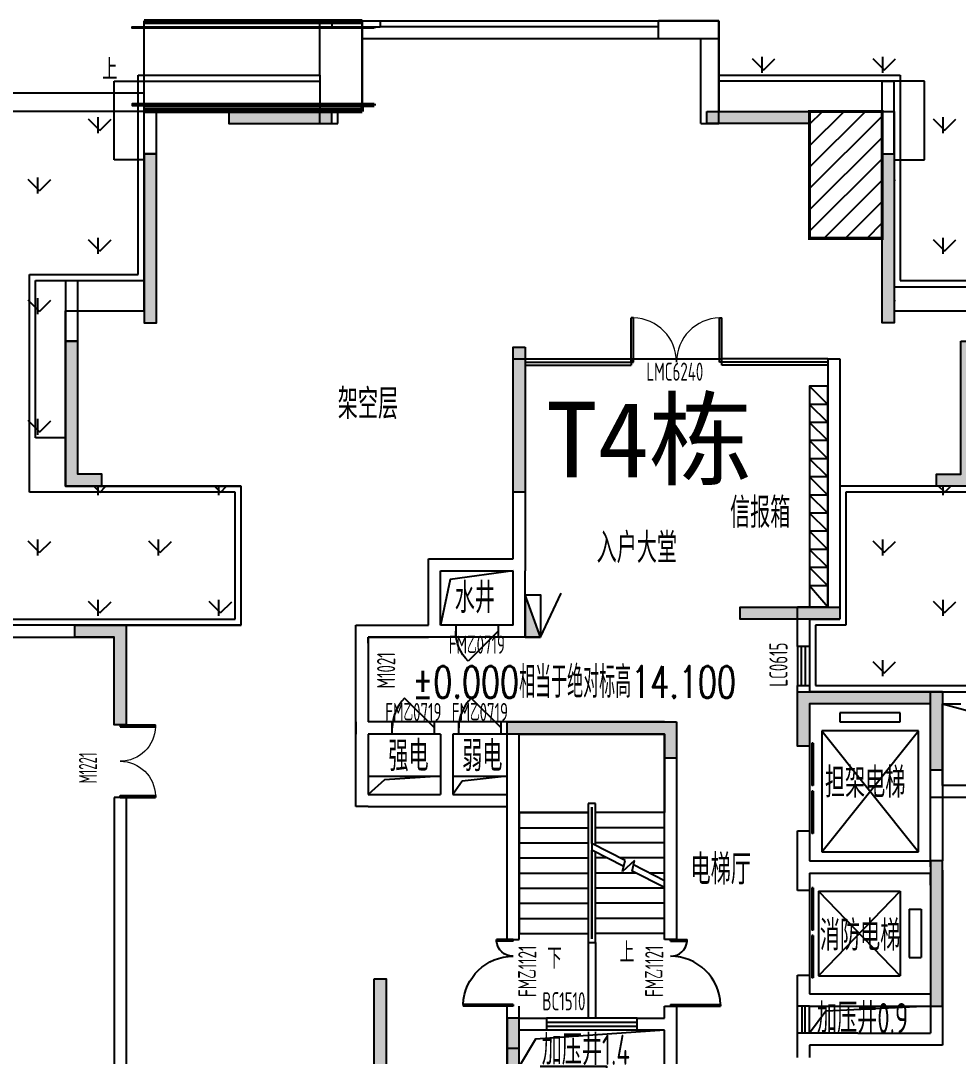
# Model space of a CAD drawing. Header units: millimetres. Extents: x 36720183 to 38160956, y 58934012 to 60388477.
# Drawn here: x 37252410 to 37267912, y 59293687 to 59310818 of the extents above; entities that cross this region are included whole.
import ezdxf

# ---------------------------------------------------------------- set-up
doc = ezdxf.new("R2010")
doc.units = ezdxf.units.MM
doc.header["$LTSCALE"] = 1000
doc.header["$MEASUREMENT"] = 0
doc.linetypes.add('DASH', pattern=[0.35, 0.25, -0.1])
doc.linetypes.add('X-A7-L1-PLAN$0$DOTE', pattern=[2.4200000000000004, 2, -0.2, 0.02, -0.2])
for name, color, linetype in [('2014-01-17陈潇霏修改', 6, 'Continuous'), ('@ 绿化', 8, 'Continuous'), ('@YL', 2, 'Continuous'), ('Axis', 6, 'Continuous'), ('C_Hatch', 41, 'Continuous'), ('C_Wall', 6, 'Continuous'), ('DIM_ELEV', 3, 'Continuous'), ('DIM_SYMB', 3, 'Continuous'), ('EVTR', 2, 'Continuous'), ('PUB_DIM', 3, 'Continuous'), ('PUB_HATCH', 8, 'Continuous'), ('PUB_TEXT', 7, 'Continuous'), ('RMJM - P1 - P - 120-1$0$文字说明', 7, 'Continuous'), ('STAIR', 2, 'Continuous'), ('TEXT', 1, 'Continuous'), ('WALL', 4, 'Continuous'), ('WINDOW', 2, 'Continuous'), ('WINDOW_TEXT', 3, 'Continuous'), ('X-A4-4F-PLAN$0$水X-EQU', 1, 'Continuous'), ('X-A4-4F-PLAN$0$洞', 5, 'Continuous'), ('X-A7-L1-PLAN$0$240_STAIR_R', 1, 'Continuous'), ('X-A7-L1-PLAN$0$DIM_SYMB', 3, 'Continuous'), ('X-A7-L1-PLAN$0$dote', 1, 'X-A7-L1-PLAN$0$DOTE'), ('上空', 8, 'Continuous')]:
    doc.layers.add(name, color=color, linetype=linetype)
doc.layers.add('X-A7-L1-PLAN$0$230_Floors', color=1, linetype='Continuous', lineweight=50)
doc.layers.add('水管井及降板', color=3, linetype='Continuous', plot=False)
doc.styles.add('_TCH_DIM', font='SIMPLEX', dxfattribs={"bigfont": 'GBCBIG'})
doc.styles.add('_TEL_DIM', font='superos.shx', dxfattribs={"width": 0.8, "height": 3.5, "bigfont": 'haiwenzw.shx'})
doc.styles.add('RMJM - P1 - P - 120-1$0$RMJM_TEXT', font='ARIAL.TTF', dxfattribs={"height": 2.5})
doc.styles.get("Standard").update_dxf_attribs({"font": 'gbenor.shx', "bigfont": 'gbcbig.shx'})
pattern_1 = [(90, (0, 0), (-997.7954749999999, 997.7954750000001), [264.58066, -1731.01015]), (45, (0, 0), (-997.7961550815103, 997.7961550815104), [264.58066, -1146.51615]), (135, (0, 0), (-997.7961550815104, -997.7961550815103), [264.58066, -1146.51615])]

# ---------------------------------------------------------------- blocks, each defined once
blk = doc.blocks.new('$DorLib2D$00000225')
at = {"color": 0}
for p, q in [((0.4750000000000032, -0.001447885298549778), (0.4750000000000032, 0.7521225008925327)), ((0.4750000000000032, 0.7521225008925327), (0.5000000000000036, 0.7521225008925363)), ((0.5000000000000036, -0.001447885298549778), (0.5000000000000036, 0.7521225008925363)), ((-0.4999999999999982, -3.552713678800501e-15), (-0.5, 0.252035990386009)), ((-0.4750000000000014, 0.252035990386009), (-0.5, 0.252035990386009)), ((-0.4749999999999996, -3.552713678800501e-15), (-0.4750000000000014, 0.252035990386009)), ((-0.4749999999999996, -3.552713678800501e-15), (-0.4999999999999947, -3.552713678800501e-15)), ((0.4750000000000032, -0.001447885298549778), (0.4999999999999929, -0.001447885298549778))]:
    blk.add_line(p, q, dxfattribs=at)
for centre, radius, start, end in [((0.5046168020419071, -0.001920809357812914), 0.7546247204382253, 92.24926861260724, 179.7237749158362), ((-0.5007908120542499, 0.002572563917482285), 0.2507930763238999, 359.7898704778746, 84.09743784757413)]:
    blk.add_arc(centre, radius, start, end, dxfattribs=at)
blk = doc.blocks.new('$DORLIB2D$00000127')
at = {"color": 0, "linetype": 'Continuous'}
for p, q in [((-0.03333333333284827, 0.79489831543669), (-0.5333333333328483, 0.79489831543669)), ((-0.5333333333328483, 0.79489831543669), (-0.5333333333328483, 0.6904056441872441)), ((-0.03333333333284827, 0.79489831543669), (-0.03333333333284827, 0.6904056441872441)), ((0.03333333333284827, 0.79489831543669), (0.03333333333284827, 0.6904056441872441)), ((0.5333333333328483, 0.79489831543669), (0.03333333333284827, 0.79489831543669)), ((0.5333333333328483, 0.79489831543669), (0.5333333333328483, 0.6904056441872441)), ((-0.03333333333284827, 0.6904056441872441), (-0.5333333333328483, 0.6904056441872441)), ((0.5333333333328483, 0.6904056441872441), (0.03333333333284827, 0.6904056441872441)), ((0.5, 0.4999999999999787), (-0.5, 0.4999999999999787))]:
    blk.add_line(p, q, dxfattribs=at)
blk = doc.blocks.new('$TCHSYS$WIN2D')
for p, q in [((-0.5, 0.5), (0.5, 0.5)), ((0.5, 0.1666666666666666), (-0.5, 0.1666666666666666)), ((0.5, -0.1666666666666667), (-0.5, -0.1666666666666667)), ((-0.4999999999999999, -0.5), (0.5, -0.5))]:
    blk.add_line(p, q)
blk = doc.blocks.new('$DorLib2D$00000114')
at = {"color": 0}
blk.add_line((0.4999999999999964, 3.552713678800501e-15), (-0.2071067811864751, 0.7071067811864857), dxfattribs=at)
blk.add_arc((0.5000000000013856, -1.154631945610163e-12), 1.000000000001696, 135, 180, dxfattribs=at)
blk = doc.blocks.new('X-A4-4F-PLAN$0$A$C331B4B6F')
at = {"layer": 'X-A4-4F-PLAN$0$水X-EQU'}
blk.add_hatch(color=256, dxfattribs=at).paths.add_polyline_path([(-208.3333333283663, -272.191322632134), (258.3333333358169, -438.8591750822961), (-208.3333333283663, -438.8591750822961)])
blk.add_line((-208.3333333283663, -272.1925084143877), (278.6815788820386, -45.37597052007914), dxfattribs=at)
blk.add_lwpolyline([(-208.3333333283663, -272.1925084143877), (-208.3333333283663, -438.8591750822961), (258.3333333358169, -438.8591750822961), (258.3333333358169, -272.1925084143877)], close=True, dxfattribs=at)
at = {"layer": 'X-A4-4F-PLAN$0$洞'}
blk.add_lwpolyline([(-208.3333333283663, -272.191322632134), (258.3333333358169, -438.8591750822961), (-208.3333333283663, -438.8591750822961)], close=True, dxfattribs=at)
blk.add_lwpolyline([(-208.3318923041224, -272.1918372884393), (258.3333333358169, -438.8591750822961)], dxfattribs=at)
blk = doc.blocks.new('$DorLib2D$00000002')
for p, q in [((-0.5, -5.684341886080802e-17), (-0.5000000000000007, 0.4875)), ((-0.4750000000000007, 0.4875), (-0.5000000000000007, 0.4875)), ((-0.475, -2.842170943040401e-17), (-0.4750000000000007, 0.4875)), ((0.475, -2.842170943040401e-17), (0.4750000000000007, 0.4875)), ((0.4750000000000007, 0.4875), (0.5000000000000007, 0.4875)), ((0.5, -5.684341886080802e-17), (0.5000000000000007, 0.4875)), ((-0.5, -5.684341886080802e-17), (-0.475, -2.842170943040401e-17)), ((0.5, -5.684341886080802e-17), (0.475, -2.842170943040401e-17))]:
    blk.add_line(p, q)
at = {"lineweight": 13}
for centre, start, end in [((-0.4875, -4.263256414560601e-17), 0, 88.53071641864632), ((0.4875, -4.263256414560601e-17), 91.4692835813537, 180)]:
    blk.add_arc(centre, 0.4875, start, end, dxfattribs=at)
blk = doc.blocks.new('2014-1-1-G-D2')
at = {"layer": 'C_Hatch'}
h = blk.add_hatch(color=256, dxfattribs=at)
h.paths.add_polyline_path([(3171986.775314488, -850136.5450167041), (3171986.775314488, -849336.5450167041), (3172186.775314488, -849336.5450167041), (3172186.775314488, -850336.5450167041), (3170536.775409855, -850336.5450167041), (3170536.775409855, -850136.5450167041)])
h.paths.add_polyline_path([(3166686.775315139, -842736.5453980354), (3168336.775314766, -842736.5453980354), (3168336.775314766, -842536.5453979976), (3166686.775315139, -842536.5453979976)])
h.paths.add_polyline_path([(3185486.775314115, -851686.5453929105), (3185486.775314115, -851886.5450140969), (3186086.775314115, -851886.5450140969), (3186086.775314115, -850236.5450140969), (3185886.775314115, -850236.5450140969), (3185886.775313929, -851686.5453929105)])
h.paths.add_polyline_path([(3178186.775313556, -835036.5453978933), (3178186.775313556, -837836.5453981739), (3177986.775313556, -837836.5453981739), (3177986.775313556, -835036.5453978933)])
h.paths.add_polyline_path([(3179286.775313556, -838136.545397894), (3179486.727080836, -838136.546825342), (3179486.775313556, -840536.5453981739), (3178886.775313556, -840536.5453981739), (3178886.775313556, -840336.5453981739), (3179286.775313556, -840336.5453981739)])
h.paths.add_polyline_path([(3175086.775313558, -834336.5453981739), (3176786.775313742, -834336.5453981739), (3176786.775313742, -834536.5453981739), (3175086.775313558, -834536.5453981739)])
h.paths.add_polyline_path([(3153486.775313929, -851436.5450167041), (3153486.775313929, -851236.5450167041), (3153086.775313929, -851236.5450167041), (3153086.775313929, -848336.6300844532), (3152886.775313929, -848336.6300844532), (3152886.775313929, -851436.5450167041)])
h.paths.add_polyline_path([(3165186.816513032, -845236.5454129821), (3165186.775314488, -844136.5453981739), (3167186.775314488, -844136.5453981739), (3167186.775314488, -844836.545207439), (3167386.775314488, -844836.545207439), (3167386.775314488, -844136.5453981739), (3167386.775314488, -843936.5453981739), (3167186.775314488, -843936.5453981739), (3164986.775314488, -843936.5453981739), (3164986.816513032, -845236.5454129821)])
h.paths.add_polyline_path([(3162986.692917027, -843936.5453980186), (3162386.692917027, -843936.5453980186), (3162386.692917027, -844136.5453980186), (3162786.692917027, -844136.5453980186), (3162786.692917027, -845586.4553713184), (3162986.692917027, -845586.4553713184)])
h.paths.add_polyline_path([(3168086.775314488, -860536.5453981739), (3168086.775314488, -859936.5446352344), (3168286.775314488, -859936.5446352344), (3168286.775314488, -860336.5453981739), (3169786.775325663, -860336.5453981746), (3169786.775325663, -860536.5453981746)])
h.paths.add_polyline_path([(3172186.775314488, -853836.5446352344), (3172186.775314488, -854036.5446352344), (3172586.775314488, -854036.5446352344), (3172586.775314488, -856036.5453982193), (3172786.775314488, -856036.5453982193), (3172786.775314488, -853836.5446352344)])
h.paths.add_polyline_path([(3165186.775314488, -846736.545207439), (3165186.775314488, -849136.5451120716), (3164986.775314488, -849136.5451120716), (3164986.775314488, -846736.545207439)])
h.paths.add_polyline_path([(3184486.775314488, -842836.5453981739), (3184086.775314488, -842836.5453981739), (3184086.775314488, -843036.5453981739), (3184286.775314488, -843036.5453981739), (3184286.775314488, -844486.545207439), (3184486.775314488, -844486.545207439)])
h.paths.add_polyline_path([(3155386.692917027, -842386.6300844532), (3155386.775314533, -844136.5453980188), (3155586.775314533, -844136.5453980188), (3155586.692917027, -842386.6300844532)])
h.paths.add_polyline_path([(3151886.692917027, -842386.6300844532), (3151286.692917027, -842386.6300844532), (3151286.692917027, -844036.6300844532), (3151486.692917027, -844036.6300844532), (3151486.692917027, -842586.6300844532), (3151886.692917027, -842586.6300844532)])
h.paths.add_polyline_path([(3165786.775314488, -835036.5453978933), (3165786.775314488, -837836.5453981739), (3165986.775314488, -837836.5453981739), (3165986.775314488, -835036.5453978933)])
h.paths.add_polyline_path([(3164686.775314488, -838136.545397894), (3164486.775314488, -838136.545397894), (3164486.775314488, -840536.5453981739), (3165086.775314488, -840536.5453981739), (3165086.775314488, -840336.5453981739), (3164686.775314488, -840336.5453981739)])
h.paths.add_polyline_path([(3158486.775314115, -843936.5453980186), (3158486.775314115, -845586.4553713184), (3158686.775314115, -845586.4553713184), (3158686.775314115, -843936.5453980186)])
h.paths.add_polyline_path([(3151286.692917027, -846786.6301321369), (3151286.692917027, -848536.6300844532), (3151486.692917027, -848536.6300844532), (3151486.692917027, -846786.6301321369)])
h.paths.add_polyline_path([(3168886.775314486, -834336.5453981739), (3167186.775314301, -834336.5453981739), (3167186.775314301, -834536.5453981739), (3168886.775314486, -834536.5453981739)])
h.paths.add_polyline_path([(3170086.775314488, -851236.5450167041), (3168486.775314488, -851236.5450167041), (3168486.775314488, -851436.5450167041), (3170086.775314488, -851436.5450167041)])
h.paths.add_polyline_path([(3160886.778366245, -851236.5450167041), (3158486.778366245, -851236.5450167041), (3158486.778366245, -851436.5450167041), (3160886.778366245, -851436.5450167041)])
h.paths.add_polyline_path([(3169386.775314488, -844436.545207439), (3169386.775314488, -845036.545207439), (3169586.775314488, -845036.545207439), (3169586.775314488, -844636.545207439), (3172186.775314488, -844636.545207439), (3172186.775314488, -844436.545207439)])
h.paths.add_polyline_path([(3171886.775314115, -838236.5453981739), (3171886.775314115, -840636.545398129), (3172086.775314115, -840636.545398129), (3172086.775314115, -838236.5453981739)])
h.paths.add_polyline_path([(3157686.778366245, -856636.5446352344), (3157686.775406964, -859836.5453981746), (3157886.775406964, -859836.5453981746), (3157886.778366245, -856636.5446352344)])
h.paths.add_polyline_path([(3156786.778366245, -854036.5446352344), (3157186.77226273, -854036.5446352344), (3157186.77226273, -853836.5446352344), (3156586.778366245, -853836.5446352344), (3156586.778366245, -856036.5453982193), (3156786.778366245, -856036.5453982193)])
h.paths.add_polyline_path([(3161286.778366245, -852936.5450167041), (3159286.778366245, -852936.5450167041), (3159286.778366245, -853136.5450167041), (3161286.778366245, -853136.5450167041)])
h.paths.add_polyline_path([(3170086.775314488, -852936.5450167041), (3168086.775314488, -852936.5450167041), (3168086.775314488, -853136.5450167041), (3170086.775314488, -853136.5450167041)])
h.paths.add_polyline_path([(3171486.775314488, -856636.5446352344), (3171486.775314488, -859836.5453981746), (3171686.775314488, -859836.5453981746), (3171686.775314488, -856636.5446352344)])
h.paths.add_polyline_path([(3174386.775314488, -848686.5450166557), (3174186.775314488, -848686.5450166557), (3174186.775314488, -850336.5450167041), (3174786.775314488, -850336.5450167041), (3174786.775314488, -850136.5450167041), (3174386.775314488, -850136.5450167041)])
h.paths.add_polyline_path([(3181786.775314488, -850136.5450167041), (3181786.775314488, -851886.5450167041), (3181986.775314488, -851886.5450167041), (3181986.775314488, -850136.5450167041)])
h.paths.add_polyline_path([(3185886.775314488, -845736.545207439), (3185886.775314488, -847486.5451061111), (3186086.775314488, -847486.5451061111), (3186086.775314488, -845736.545207439)])
h.paths.add_polyline_path([(3178486.775313929, -842836.554934917), (3178486.775313929, -844486.554934917), (3178686.775313929, -844486.554934917), (3178686.775313929, -843036.554934917), (3179336.903487385, -843036.5453954004), (3179336.903487385, -842836.5453954004)])
h.paths.add_polyline_path([(3161286.775314488, -860536.5453981739), (3159586.775326222, -860536.5453981746), (3159586.775326222, -860336.5453981746), (3161086.775314488, -860336.5453981739), (3161086.775314488, -859936.5446352344), (3161286.775314488, -859936.5446352344)])
at = {"layer": 'C_Wall'}
for points in [[(3168886.775314486, -834336.5453981739), (3167186.775314301, -834336.5453981739), (3167186.775314301, -834536.5453981739), (3168886.775314486, -834536.5453981739)], [(3175086.775313558, -834336.5453981739), (3176786.775313742, -834336.5453981739), (3176786.775313742, -834536.5453981739), (3175086.775313558, -834536.5453981739)], [(3165786.775314488, -835036.5453978933), (3165786.775314488, -837836.5453981739), (3165986.775314488, -837836.5453981739), (3165986.775314488, -835036.5453978933)], [(3178186.775313556, -835036.5453978933), (3178186.775313556, -837836.5453981739), (3177986.775313556, -837836.5453981739), (3177986.775313556, -835036.5453978933)], [(3164686.775314488, -838136.545397894), (3164486.775314488, -838136.545397894), (3164486.775314488, -840536.5453981739), (3165086.775314488, -840536.5453981739), (3165086.775314488, -840336.5453981739), (3164686.775314488, -840336.5453981739)], [(3171886.775314115, -838236.5453981739), (3171886.775314115, -840636.545398129), (3172086.775314115, -840636.545398129), (3172086.775314115, -838236.5453981739)], [(3179286.775313556, -838136.545397894), (3179486.727080836, -838136.546825342), (3179486.775313556, -840536.5453981739), (3178886.775313556, -840536.5453981739), (3178886.775313556, -840336.5453981739), (3179286.775313556, -840336.5453981739)], [(3166686.775315139, -842736.5453980354), (3168336.775314766, -842736.5453980354), (3168336.775314766, -842536.5453979976), (3166686.775315139, -842536.5453979976)], [(3178486.775313929, -842836.554934917), (3178486.775313929, -844486.554934917), (3178686.775313929, -844486.554934917), (3178686.775313929, -843036.554934917), (3179336.903487385, -843036.5453954004), (3179336.903487385, -842836.5453954004)], [(3169386.775314488, -844436.545207439), (3169386.775314488, -845036.545207439), (3169586.775314488, -845036.545207439), (3169586.775314488, -844636.545207439), (3172186.775314488, -844636.545207439), (3172186.775314488, -844436.545207439)], [(3174386.775314488, -848686.5450166557), (3174186.775314488, -848686.5450166557), (3174186.775314488, -850336.5450167041), (3174786.775314488, -850336.5450167041), (3174786.775314488, -850136.5450167041), (3174386.775314488, -850136.5450167041)], [(3171986.775314488, -850136.5450167041), (3171986.775314488, -849336.5450167041), (3172186.775314488, -849336.5450167041), (3172186.775314488, -850336.5450167041), (3170536.775409855, -850336.5450167041), (3170536.775409855, -850136.5450167041)]]:
    blk.add_lwpolyline(points, close=True, dxfattribs=at)
for points in [[(3165186.816513032, -845236.5454129821), (3165186.775314488, -844136.5453981739), (3167186.775314488, -844136.5453981739), (3167186.775314488, -844836.545207439), (3167386.775314488, -844836.545207439), (3167386.775314488, -844136.5453981739), (3167386.775314488, -843936.5453981739), (3167186.775314488, -843936.5453981739), (3167186.775314488, -843936.5453981739), (3164986.775314488, -843936.5453981739), (3164986.816513032, -845236.5454129821), (3165186.816513032, -845236.5454129821)], [(3165186.775314488, -846736.545207439), (3165186.775314488, -849136.5451120716), (3164986.775314488, -849136.5451120716), (3164986.775314488, -846736.545207439), (3165186.775314488, -846736.545207439)]]:
    blk.add_lwpolyline(points, dxfattribs=at)
blk = doc.blocks.new('we213421ads')
at = {"layer": '2014-01-17陈潇霏修改'}
blk.add_line((8492449.93234997, 437106.9401780684), (8492449.93234997, 437106.9401780684), dxfattribs=at)
at = {"layer": 'WALL'}
for p, q in [((8492649.93237387, 438006.9403687511), (8493449.93237387, 438006.9403687511)), ((8492649.93237387, 438006.9403687511), (8492649.93237387, 437906.9403687511)), ((8492649.93237387, 437906.9403687511), (8493449.93237387, 437906.9403687511)), ((8493449.93237387, 438006.9403687511), (8493449.93237387, 437906.9403687511)), ((8499049.932374572, 438006.9403688455), (8498049.932374429, 438006.9403687511)), ((8498049.932374429, 437706.9403687511), (8498049.932374429, 438006.9403687511)), ((8499049.9323744, 436306.9401781177), (8499049.932374572, 438006.9403688455)), ((8498749.932374626, 437706.940368238), (8498049.932374429, 437706.9403687511)), ((8498749.9323744, 436306.9401781107), (8498749.932374626, 437706.940368238)), ((8501749.823874274, 435806.9416063223), (8501749.832441026, 437006.9416058604)), ((8501749.832441026, 437006.9416058604), (8501949.83244102, 437006.9401780684)), ((8501949.823874269, 435806.9401785303), (8501949.83244102, 437006.9401780684)), ((8489549.849976968, 435806.9401782993), (8489549.932388198, 436506.9223810295)), ((8489549.932388198, 436506.9223810295), (8489749.932386812, 436506.8988343654)), ((8489749.849975582, 435806.9166316352), (8489749.932386812, 436506.8988343654)), ((8492449.932374429, 436306.9401775319), (8492449.932373945, 436506.9403681615)), ((8492449.932373945, 436506.9403681615), (8492749.932373945, 436506.940368888)), ((8492749.932374429, 436306.9401782583), (8492749.932373945, 436506.940368888)), ((8492449.932374429, 436306.9401775319), (8492749.932374429, 436306.9401782583)), ((8498749.9323744, 436306.9401781107), (8499049.9323744, 436306.9401781177)), ((8489549.849976968, 435806.9401782993), (8489749.849975582, 435806.9166316352)), ((8501749.823874274, 435806.9416063223), (8501949.823874269, 435806.9401785303)), ((8488249.932374429, 432706.9401782993), (8488249.932374429, 433706.9401780162)), ((8488249.932374429, 433706.9401780162), (8488449.932374429, 433706.9401780162)), ((8488449.932374429, 432706.9401782993), (8488449.932374429, 433706.9401780162)), ((8488249.932374429, 432706.9401782993), (8488449.932374429, 432706.9401782993))]:
    blk.add_line(p, q, dxfattribs=at)
at = {"layer": 'WINDOW', "linetype": 'DASH', "ltscale": 1000}
for p, q in [((8492449.932374213, 437106.9401780684), (8492449.904656382, 438007.0296719166)), ((8492449.904656382, 438007.0296719166), (8492649.93237387, 438006.9403687511)), ((8498049.932374429, 437906.9401779715), (8493449.93237387, 437906.9401779715)), ((8492449.93234997, 437107.7274064702), (8492449.932373945, 436506.8510645092)), ((8491149.569821436, 428005.6759935461), (8491149.899681093, 430305.6758071372)), ((8489249.56982125, 428005.6759935476), (8491149.569821436, 428005.6759935461))]:
    blk.add_line(p, q, dxfattribs=at)
for points in [[(8483149.931912122, 428106.9403694234), (8491049.932373684, 428106.940369647), (8491049.932374116, 429606.9051858254), (8491049.655161828, 429605.6409965571), (8491049.57276417, 430205.6759884723), (8488149.849977154, 430206.9401777852), (8487649.932374243, 430206.9401777852), (8487649.932374243, 431006.9401779715), (8487649.932374243, 433806.9401780162), (8489449.932374429, 433806.9401780162), (8489449.932374429, 437106.9401780684), (8492449.932374213, 437106.9401780684)], [(8499049.932374429, 437106.9401780684), (8502049.82941277, 437106.9401780684), (8502049.932374801, 435706.9401782099)], [(8489549.932374429, 435706.9401779715), (8489049.932374429, 435706.9401779715), (8489049.932374429, 437006.9401780684), (8492449.932373922, 437006.9401780684)], [(8501949.932374801, 435706.9401782099), (8502449.932374801, 435706.9401782099), (8502449.932374801, 437006.9401780684), (8499049.932374429, 437006.9401780684)], [(8501949.932374801, 435706.9401782099), (8501949.932374801, 433606.9401780162), (8503249.932373125, 433606.9401780162), (8503249.555018855, 430306.9401754611), (8501049.932372477, 430306.9901163731), (8501049.932372477, 428106.9483012045), (8500549.932372663, 428106.9483006911), (8500549.932372663, 426906.9483010704), (8504750.014770586, 426906.9483012194), (8504750.014770586, 428806.8692863033)], [(8502049.932374801, 435706.9401782099), (8502049.932374801, 433706.9401780162), (8503350.312821329, 433706.9401780162), (8503349.555018855, 430206.9901163731), (8501149.932372477, 430206.9901163731), (8501149.932372477, 428006.9483013072), (8500649.932372663, 428006.9483007938), (8500649.932372663, 427006.9483010739), (8504650.014770586, 427006.9483012158), (8504650.014770586, 428906.8694389253), (8504650.014770586, 428906.8694389253)], [(8488249.932374429, 431106.9401779715), (8487749.932374243, 431106.9401779715), (8487749.932374243, 433706.9401780162), (8489549.932374429, 433706.9401780162)], [(8488849.932374429, 430306.9401777852), (8491149.569821436, 430305.6759884723), (8491149.899681093, 430305.6758071372)]]:
    blk.add_lwpolyline(points, dxfattribs=at)
blk = doc.blocks.new('T4scpm')
at = {"layer": '水管井及降板', "ltscale": 0.5}
h = blk.add_hatch(dxfattribs=at)
h.set_pattern_fill('ANSI31', color=6, scale=2000, style=0)
h.set_pattern_definition([(45, (-36980811.57919374, -59248716.00788511), (-176.7766952966369, 176.7766952966369), [])])
h.paths.add_polyline_path([(242422.0385134518, 62163.37820664048), (241222.0387011915, 62163.42127624154), (241222.0385136381, 60063.42129748315), (242422.0385134518, 60063.42129748315)])
at = {"color": 6}
for p, q in [((241522.0387003496, 57316.47068131715), (241222.0387003496, 57616.47068131715)), ((241522.0387003496, 57316.4706820026), (241222.0387003496, 57316.4706820026)), ((241522.0387003496, 57016.4706820026), (241222.0387003496, 57316.4706820026)), ((241522.0387003496, 57016.47068269551), (241222.0387003496, 57016.47068269551)), ((241522.0387003496, 56716.47068269551), (241222.0387003496, 57016.47068269551)), ((241522.0387003496, 56716.47068338096), (241222.0387003496, 56716.47068338096)), ((241522.0387003496, 56416.47068338096), (241222.0387003496, 56716.47068338096)), ((241522.0387003496, 56416.47068406641), (241222.0387003496, 56416.47068406641)), ((241522.0387003496, 56116.47068406641), (241222.0387003496, 56416.47068406641)), ((241522.0387003496, 56116.47068475932), (241222.0387003496, 56116.47068475932)), ((241522.0387003496, 55816.47068475932), (241222.0387003496, 56116.47068475932)), ((241522.0387003496, 55816.47068544477), (241222.0387003496, 55816.47068544477)), ((241522.0387003496, 55516.47068544477), (241222.0387003496, 55816.47068544477)), ((241522.0387003496, 55516.47068613023), (241222.0387003496, 55516.47068613023)), ((241522.0387003496, 55216.47068613023), (241222.0387003496, 55516.47068613023)), ((241522.0387003496, 55216.47068682313), (241222.0387003496, 55216.47068682313)), ((241522.0387003496, 54916.47068682313), (241222.0387003496, 55216.47068682313)), ((241522.0387003496, 54916.47068750858), (241222.0387003496, 54916.47068750858)), ((241522.0387003496, 54616.47068750858), (241222.0387003496, 54916.47068750858)), ((241522.0387003496, 54616.47068819404), (241222.0387003496, 54616.47068819404)), ((241522.0387003496, 54316.47068819404), (241222.0387003496, 54616.47068819404)), ((241522.0387003496, 54316.47068888694), (241222.0387003496, 54316.47068888694)), ((241522.0387003496, 53963.42127545178), (241222.0387003496, 54316.47068888694)), ((241522.0387003496, 53963.42127613723), (241222.0387003496, 53963.42127613723))]:
    blk.add_line(p, q, dxfattribs=at)
blk.add_lwpolyline([(241222.0387003496, 53963.42127613723), (241522.0387003496, 53963.42127683014), (241522.0387003496, 57616.47068131715), (241222.0387003496, 57616.47068131715), (241222.0387003496, 53963.42127613723)], dxfattribs=at)
at = {"layer": 'Axis', "color": 6}
for p, q in [((233822.5882785767, 62163.42127624154), (233822.6080041751, 63663.60606042296)), ((233822.6080041751, 63663.60606042296), (239722.0584506765, 63663.60606042296)), ((239722.0584506765, 63663.60606042296), (239722.0387008116, 62163.42127624154)), ((230222.0387017429, 58863.42127624154), (230222.0387017429, 62163.42127624154)), ((230222.0387017429, 62163.42127624154), (233822.5882785767, 62163.42127624154)), ((239722.0387008116, 62163.42127624154), (242622.0387009978, 62163.42127624154)), ((242622.0387009978, 62163.42127624154), (242622.0387009978, 58863.42127624154)), ((228922.0387030989, 55963.47955473512), (228922.0387030989, 58863.42127624154)), ((228922.0387030989, 58863.42127624154), (230222.0387017429, 58863.42127624154)), ((242622.0387009978, 58863.42127624154), (243922.0387009978, 58863.42127624154)), ((231822.0387017429, 55963.42127349228), (228922.0387030989, 55963.47955473512)), ((231822.0387017429, 53663.42127856612), (231822.0387017429, 55963.42127349228)), ((243922.0387009978, 55963.42127596587), (241722.0387008116, 55963.42127605528)), ((231822.0387017429, 53663.42127856612), (229922.0387015566, 53663.42127856612))]:
    blk.add_line(p, q, dxfattribs=at)
at = {"layer": 'DIM_SYMB', "color": 6}
for points in [[(237022.0387013704, 48438.42127619684, 0, 0, 0), (237022.0387013704, 51163.42127605528, 0, 0, 0), (238222.0387015566, 51163.42127605528, 0, 0, 0), (238222.0387015566, 50113.42127624154, 80.00000000000001, 0, 0), (238222.0387015566, 49813.42127619684, 0, 0, 0)], [(238222.0387015566, 48438.42127619684, 0, 0, 0), (238222.0387015566, 49263.42127615213, 80.00000000000001, 0, 0), (238222.0387015566, 49563.42127619684, 0, 0, 0)]]:
    blk.add_lwpolyline(points, format="xyseb", dxfattribs=at)
at = {"layer": 'EVTR', "color": 6}
for p, q in [((241722.0387008116, 52213.42127609998), (241722.0387008116, 52063.42127619684)), ((242722.0387008116, 52213.42127609998), (241722.0387008116, 52213.42127609998)), ((242722.0387008116, 52063.42127619684), (242722.0387008116, 52213.42127609998)), ((241422.0387009978, 51913.42127628624), (241422.0387009978, 49913.42127628624)), ((243022.0387015566, 51913.42127628624), (241422.0387009978, 51913.42127628624)), ((241422.0387009978, 51913.42127628624), (243022.0387015566, 49913.42127628624)), ((241422.0387009978, 49913.42127628624), (243022.0387015566, 51913.42127628624)), ((241722.0387008116, 52063.42127619684), (242722.0387008116, 52063.42127619684)), ((243022.0387015566, 49913.42127628624), (243022.0387015566, 51913.42127628624)), ((241422.0387009978, 49913.42127628624), (243022.0387015566, 49913.42127628624)), ((241372.0392162055, 49263.42117067426, 9375.00000021349), (242722.0392158329, 49263.42139093578, 9375.00000021349)), ((241372.039232038, 49263.42117067426, 9375.00000021349), (241372.0394611433, 47863.42117077112, 9375.00000021349)), ((241372.0392162055, 49263.42117067426, 9375.00000021349), (242722.0394449383, 47863.42139102519, 9375.00000021349)), ((242722.0392158329, 49263.42139093578, 9375.00000021349), (241372.0394443795, 47863.42117077112, 9375.00000021349)), ((242722.0392158329, 49263.42139093578, 9375.00000021349), (242722.0394449383, 47863.42139102519, 9375.00000021349)), ((242866.7622027993, 48963.42141463608, 9375.00000021349), (242866.7623331845, 48163.42141459137, 9375.00000021349)), ((242866.7622027993, 48963.42141463608, 9375.00000021349), (243066.7622029856, 48963.42144723237, 9375.00000021349)), ((243066.7622197494, 48963.42144723237, 9375.00000021349), (243066.7623501346, 48163.42144718766, 9375.00000021349)), ((242866.7623331845, 48163.42141459137, 9375.00000021349), (243066.7623333707, 48163.42144718766, 9375.00000021349)), ((241372.0394443795, 47863.42117077112, 9375.00000021349), (242722.0394449383, 47863.42139102519, 9375.00000021349))]:
    blk.add_line(p, q, dxfattribs=at)
at = {"layer": 'PUB_DIM', "color": 6}
for p, q in [((234222.0387015566, 53663.42127875984), (234222.0387015566, 53663.42127875984)), ((234222.1240580156, 53663.42127619684), (234222.1240580156, 53663.42127619684))]:
    blk.add_line(p, q, dxfattribs=at)
at = {"layer": 'PUB_HATCH', "color": 6}
for points in [[(243422.0387009978, 52363.42127642035), (245157.5933214128, 51894.08137585223), (245421.758905448, 51013.46204323322)], [(243222.0387008116, 47363.42127624154), (241488.8371596262, 47278.17569772154), (241222.038476184, 46913.42089482397)]]:
    blk.add_lwpolyline(points, dxfattribs=at)
at = {"layer": 'STAIR', "color": 6}
for p, q in [((236422.0387008116, 50563.42127619684), (236422.0387008116, 51863.42127615213)), ((236422.0387008116, 51863.42127615213), (238822.0387011841, 51863.42127615213)), ((236422.0387008116, 50563.42127875984), (236422.0387008116, 51863.42127871513)), ((238822.0387011841, 51863.42127615213), (238822.0387011841, 50563.42127619684)), ((237682.0387015194, 50713.42127609998), (237562.0387014076, 50713.42127609998)), ((237562.0387014076, 50713.42127609998), (237562.0387014076, 48413.42127628624)), ((237682.0387015194, 50021.74937169254), (237682.0387015194, 50713.42127609998)), ((236422.0387008116, 50563.42127619684), (236422.0387008116, 48563.42127619684)), ((236422.0387008116, 50563.42127619684), (237562.0387014076, 50563.42127619684)), ((237562.0387014076, 50563.42127619684), (236422.0387008116, 50563.42127619684)), ((236422.0387008116, 50563.42127875984), (236422.0387008116, 48563.42127875984)), ((237622.0387009978, 50052.54138613492), (237622.0387009978, 50653.42127604783)), ((237622.0387009978, 50653.42127604783), (237622.0387009978, 50653.42127604783)), ((237622.0387009978, 50653.42127604783), (237622.0387009978, 50052.54138613492)), ((237622.0387009978, 50052.54138613492), (237622.0387009978, 50563.42127619684)), ((237622.0387009978, 50563.42127619684), (237622.0387009978, 48563.42127619684)), ((238822.0387011841, 50563.42127619684), (237682.0387015194, 50563.42127619684)), ((238822.0387011841, 50563.42127619684), (237682.0387015194, 50563.42127619684)), ((238822.0387011841, 49436.70109895617), (238822.0387011841, 50563.42127619684)), ((236422.0387008116, 50313.42127619684), (237562.0387014076, 50313.42127619684)), ((238822.0387011841, 50313.42127619684), (237682.0387015194, 50313.42127619684)), ((236422.0387008116, 50063.42127619684), (237562.0387014076, 50063.42127619684)), ((238170.776579909, 49770.92897545546), (237622.0387009978, 50052.54138613492)), ((238822.0387011841, 50063.42127619684), (237682.0387015194, 50063.42127619684)), ((237622.0387009978, 48563.42127619684), (237622.0387009978, 49940.14145343751)), ((238148.9570787251, 49669.72681603581), (237622.0387009978, 49940.14145343751)), ((237622.0387009978, 48473.42127611488), (237622.0387009978, 49940.14145343751)), ((237622.0387009978, 49940.14145343751), (237622.0387009978, 48473.42127611488)), ((237682.0387015194, 48413.42127628624), (237682.0387015194, 49909.34943899512)), ((236422.0387008116, 49813.42127619684), (237562.0387014076, 49813.42127619684)), ((237868.9602095708, 49813.42127619684), (237682.0387015194, 49813.42127619684)), ((238822.0387011841, 49813.42127619684), (238087.9779033437, 49813.42127619684)), ((238328.661817506, 49771.225328587), (238131.4142024219, 49588.36029356718)), ((238131.4142024219, 49588.36029356718), (238170.776579909, 49770.92897545546)), ((238291.0555688739, 49596.80183700472), (238328.661817506, 49771.225328587)), ((238822.0387011841, 49436.70109895617), (238312.8750700578, 49698.00399642438)), ((236422.0387008116, 49563.42127619684), (237562.0387014076, 49563.42127619684)), ((238356.0994988382, 49563.42127619684), (237682.0387015194, 49563.42127619684)), ((238822.0387011841, 49324.30116625875), (238291.0555688739, 49596.80183700472)), ((238822.0387011841, 49563.42127619684), (238575.1171926111, 49563.42127619684)), ((236422.0387008116, 49313.42127619684), (237562.0387014076, 49313.42127619684)), ((238822.0387011841, 49313.42127619684), (237682.0387015194, 49313.42127619684)), ((238822.0387011841, 48563.42127619684), (238822.0387011841, 49324.30116625875)), ((236422.0387008116, 49063.42127619684), (237562.0387014076, 49063.42127619684)), ((238822.0387011841, 49063.42127619684), (237682.0387015194, 49063.42127619684)), ((236422.0387008116, 48813.42127619684), (237562.0387014076, 48813.42127619684)), ((238822.0387011841, 48813.42127619684), (237682.0387015194, 48813.42127619684)), ((236422.0387008116, 48563.42127619684), (237562.0387014076, 48563.42127619684)), ((237622.0387009978, 48563.42127619684), (237622.0387009978, 48563.42127619684)), ((238822.0387011841, 48563.42127619684), (237682.0387015194, 48563.42127619684)), ((237562.0387014076, 48413.42127628624), (237682.0387015194, 48413.42127628624)), ((237622.0387009978, 48473.42127611488), (237622.0387009978, 48473.42127611488))]:
    blk.add_line(p, q, dxfattribs=at)
at = {"layer": 'WALL', "color": 6}
for p, q in [((239722.0387020409, 63363.60606042296), (233822.5882664397, 63363.60606042296)), ((236322.0387008116, 54763.42127628624), (236322.0387008116, 58067.37524683028)), ((236322.0387008116, 58067.37524683028), (236522.0387009978, 58067.37524683028)), ((236522.0387009978, 58067.37524683028), (236522.0387009978, 54563.42127598822)), ((241522.0387003496, 58067.37524683028), (241722.0387003496, 58067.37524683028)), ((241522.0387003496, 58067.37524683028), (241522.0387003496, 53963.42127613723)), ((241722.0387003496, 58067.37524683028), (241722.0387003496, 53763.42127609998)), ((234922.0387015566, 54763.42127628624), (236322.0387008116, 54763.42127628624)), ((234922.0387015566, 53663.42127898335), (234922.0387015566, 54763.42127628624)), ((235122.0387008116, 53663.42127779126), (235122.0387008116, 54563.42127598822)), ((235122.0387008116, 54563.42127604038), (236322.0387008116, 54563.42127598822)), ((236322.0387008116, 53663.42127748579), (236322.0387008116, 54563.42127598822)), ((236522.0387009978, 53463.42127868533), (236522.0387009978, 54563.42127598822)), ((241022.0387008116, 53313.42127592117), (241022.0387008116, 53963.42127613723)), ((241522.0387003496, 53963.42127613723), (241022.0387008116, 53963.42127613723)), ((229921.6765072718, 53663.37202705443), (224322.0387009978, 53663.42133089155)), ((233722.0387013704, 50663.42128108442), (233722.0386938229, 53663.42127898335)), ((233722.0386938229, 53663.42127898335), (234922.0387015566, 53663.42127898335)), ((234134.6284248009, 53663.42127619684), (234222.0387015566, 53663.42127619684)), ((235372.0387008116, 53663.42127846926), (235122.0387008116, 53663.42127873003)), ((235372.0387008116, 53663.42127873003), (235372.0387008041, 53463.42127873003)), ((236322.0387008116, 53663.42127748579), (236072.0387008116, 53663.42127773911)), ((236072.0387008116, 53663.42127873003), (236072.0387008041, 53463.42127873003)), ((241222.0387005359, 53763.42127609998), (241222.0387009978, 53313.42127592117)), ((241222.0387005359, 53763.42127609998), (241722.0387003496, 53763.42127609998)), ((241722.0387003496, 53763.42127609998), (241722.0387003496, 53763.42127609998)), ((224322.0387009978, 53463.42127595842), (229721.6765089408, 53463.37204577774)), ((233922.0386944115, 53463.42127881199), (233922.0387014747, 52063.42146670073)), ((235372.0387008041, 53463.42127872258), (233922.0387013704, 53463.42127876729)), ((233922.0387013704, 53463.42127878964), (234922.0387008116, 53463.42127874494)), ((233922.0387013778, 53363.42127880454), (233922.0387013704, 53463.42127876729)), ((236522.0387009978, 53463.42127868533), (236072.0387008041, 53463.42127870023)), ((241222.0387009978, 53313.42127592117), (241022.0387008116, 53313.42127592117)), ((241022.0387009978, 52563.42127596587), (241022.0387009978, 52663.4212757796)), ((241022.0387009978, 52663.4212757796), (241222.0387011841, 52663.4212757796)), ((241222.0387011841, 52663.4212757796), (241222.0387011841, 52563.42127596587)), ((241022.0387015566, 51663.42127628624), (241022.0387015566, 52463.42127609998)), ((243422.0387009978, 52563.42127619684), (241222.0387008116, 52563.42127619684)), ((243222.0387013704, 49663.42127628624), (243222.0387013704, 52563.42127619684)), ((243422.0387009978, 52563.42127596587), (243422.0387009978, 50763.42126129568)), ((243222.0387008116, 52363.42127624154), (241222.0387008116, 52363.42127624154)), ((241222.0387008116, 52363.42127624154), (241222.0387008116, 51663.42127628624)), ((243222.0387008116, 49763.42127615213), (243222.0387008116, 52363.42127624154)), ((233722.0387013704, 52063.42146670073), (233722.0387013704, 51863.42146670073)), ((234322.0387010053, 52063.42146670073), (233922.0387015566, 52063.42146670073)), ((234322.0387010053, 51863.42146670818), (234322.0387010053, 52063.42146670818)), ((235429.2183777764, 52063.42146670073), (235022.0387009978, 52063.42146670073)), ((235022.0387009978, 51863.42146670073), (235022.0387009978, 52063.42146670073)), ((235422.0387008116, 51863.42146670073), (235422.0387008116, 52063.42146670073)), ((236222.0387009978, 52063.42146670073), (236122.0387008041, 52063.42146671563)), ((236122.0387008116, 51863.42146669328), (236122.0387008116, 52063.42146670073)), ((238822.0387008116, 52063.42146670073), (236222.0387009978, 52063.42146670073)), ((239022.0387013704, 51963.42127624154), (239022.0387013704, 48463.42127624154)), ((233722.0387013704, 51863.42146670073), (233722.0387013704, 51863.42146670073)), ((233922.0387014896, 51863.42146670073), (233922.0387015566, 50863.42127866298)), ((234322.0387010053, 51863.42146670073), (233922.0387015566, 51863.42146670073)), ((235122.0387009978, 51863.42146670073), (235022.0387009978, 51863.42146670073)), ((235122.0387009978, 51863.42146670073), (235122.0387009978, 50863.42127866298)), ((235422.0387008116, 51863.42146670073), (235322.0387009978, 51863.42146670073)), ((235322.0387009978, 51863.42146670073), (235322.0387009978, 50863.42127866298)), ((236222.0387009978, 51863.42146670073), (236122.0387008116, 51863.42146670073)), ((236222.0387015566, 48463.42127619684), (236222.0387015566, 51863.42127871513)), ((238822.0387011841, 51863.42127615213), (236422.0387008116, 51863.42127615213)), ((236422.0387008116, 48663.42127628624), (236422.0387008116, 51863.42127615213)), ((236422.0387008116, 48563.42127875984), (236422.0387008116, 51863.42127871513)), ((238822.0387011841, 48463.42127624154), (238822.0387011841, 51863.42127615213)), ((241222.0387008116, 51663.42127628624), (241022.0387015566, 51663.42127628624)), ((243422.0293376967, 51263.42126115412), (243222.0293384418, 51263.42126115412)), ((233922.0387015566, 51163.42127866298), (235122.0387009978, 51163.42127866298)), ((235322.0387009978, 51163.42127866298), (236222.0387015566, 51163.42127866298)), ((229721.6765081137, 50813.4117391929), (229721.6765045598, 42062.87813462317)), ((229921.6765096411, 50813.4117391929), (229921.6765188649, 42062.87838561088)), ((233922.0387015566, 50863.42127866298), (235122.0387009978, 50863.42127866298)), ((235322.0387009978, 50863.42127866298), (236222.0387015566, 50863.42127866298)), ((243422.0387009978, 50763.42126129568), (243422.0387009978, 50763.42126129568)), ((243422.0387009978, 50763.42126129568), (243422.0387009978, 50563.42126110941)), ((233922.0387015566, 50663.42127871513), (233722.0387013704, 50663.42127871513)), ((233922.0387015566, 50663.42127871513), (233922.0387015566, 50663.42127871513)), ((233922.0387015566, 50663.42127871513), (236222.0387015566, 50663.42127871513)), ((243422.0387009978, 50563.42126110941), (243422.0387009978, 50563.42146670073)), ((243422.0387009978, 50563.42146670073), (243422.0387009978, 49763.42146670073)), ((241022.0387015566, 49663.42127628624), (241022.0387015566, 50263.42127615213)), ((241022.0387015566, 50263.42127615213), (241222.0387008116, 50263.42127615213)), ((241222.0387008116, 50263.42127615213), (241222.0387008116, 49763.42127615213)), ((241222.0387008116, 49763.42127615213), (243222.0387008116, 49763.42127615213)), ((241022.0387015566, 49274.20366860926), (241022.0387015566, 49663.42127628624)), ((241222.0387008116, 49563.42127619684), (243222.0387008116, 49563.42127619684)), ((241222.0387008116, 49563.42127619684), (241222.0387008116, 49274.20366860926)), ((243222.0387008116, 49363.42127624154), (243222.0387008116, 49563.42127619684)), ((243422.0387009978, 49613.42127605528), (243422.0387009978, 46713.42127624154)), ((243222.0387008116, 49352.7430915609), (243222.0387008116, 47563.42127619684)), ((241222.0387008116, 49274.20366860926), (241022.0387015566, 49274.20366860926)), ((236422.0387008116, 48463.42127619684), (236422.0387008116, 48663.42127628624)), ((236422.0387008116, 48463.42127619684), (236422.0387008116, 48563.42127875984)), ((236222.0387015566, 48463.42127619684), (236422.0387008116, 48463.42127619684)), ((237562.0387014076, 48413.42127628624), (237562.0387014076, 47163.42128117383)), ((237682.0387015194, 48413.42127628624), (237682.0387015194, 47163.42128117383)), ((239022.0387013704, 48463.42127624154), (238822.0387011841, 48463.42127624154)), ((241022.0387015566, 47454.25252083689), (241022.0387015566, 47874.20366847515)), ((241022.0387015566, 47874.20366847515), (241222.0387008116, 47874.20366847515)), ((241222.0387008116, 47874.20366847515), (241222.0387008116, 47563.42127619684)), ((241022.0387015566, 47363.42127624154), (241022.0387015566, 47463.42127609998)), ((241222.0387008116, 47563.42127619684), (241622.0366494805, 47563.42127619684)), ((241622.0366494805, 47563.42127619684), (243222.0387008116, 47563.42127619684)), ((236222.0387015566, 46663.42127875984), (236222.0387015566, 47390.92127619684)), ((236422.0387008116, 47163.42128127068), (236422.0387008116, 47363.42156206816)), ((236422.0387008116, 46663.42127875984), (236422.0387008116, 47363.42156206816)), ((238822.0387011841, 47163.42128127068), (238822.0387011841, 47363.42127615213)), ((238822.0387011841, 47363.42127615213), (239022.0387013704, 47363.42127615213)), ((239022.0387013704, 47363.42127615213), (239022.0387013704, 46913.42128108442)), ((241222.0387008116, 47363.42127624154), (241022.0387015566, 47363.42127624154)), ((241222.0387008116, 47363.42127624154), (242022.0387008116, 47363.42127624154)), ((242022.0387008116, 47363.42127624154), (243222.0387008116, 47363.42127624154)), ((243222.0387008116, 47363.42127624154), (243222.0387008116, 46913.42127619684)), ((236422.0387008116, 47163.42128127068), (236872.0387009978, 47163.42128127068)), ((236872.0387009978, 47163.42128127068), (236872.0387009978, 46963.42128108442)), ((238372.0387009978, 46963.42128108442), (238372.0387009978, 47163.42128127068)), ((238372.0387009978, 47163.42128127068), (238822.0387011841, 47163.42128127068)), ((236222.0387015566, 46163.42127609998), (236222.0387015566, 47063.42127619684)), ((236422.0387008116, 46363.42127628624), (236422.0387008116, 46963.42128108442)), ((236872.0387009978, 46963.42128108442), (236422.0387008116, 46963.42128108442)), ((238822.0387011841, 46963.42128108442), (238372.0387009978, 46963.42128108442)), ((238822.0387011841, 46363.42128127068), (238822.0387011841, 46963.42128108442)), ((239022.0387013704, 46913.42128108442), (239022.0387013704, 46163.42128108442)), ((241022.0387015566, 46813.4212763384), (241022.0387015566, 46913.42128108442)), ((241222.0387008116, 46913.42127619684), (241022.0387015566, 46913.42128108442)), ((241022.0387015566, 46509.10256680101), (241022.0387015566, 46813.4212763384)), ((242022.0387008116, 46913.42127619684), (241222.0387008116, 46913.42127619684)), ((242022.0387008116, 46913.42127619684), (243222.0387008116, 46913.42127619684)), ((236222.0387015566, 46663.42127875984), (236422.0387008116, 46663.42127875984)), ((241222.0387017429, 46713.42127624154), (241222.0387017429, 46509.10256680101)), ((241622.0366494805, 46713.42127624154), (241222.0387017429, 46713.42127624154)), ((243422.0387009978, 46713.42127624154), (241622.0366494805, 46713.42127624154))]:
    blk.add_line(p, q, dxfattribs=at)
for points in [[(243222.0387013704, 50813.46204323322), (243222.0387009978, 50813.46204323322), (243222.0387009978, 52563.42127642035), (243721.758905448, 52563.42127642035)], [(245122.0387009978, 52563.42127642035), (245621.758905448, 52563.42127642035), (245621.758905448, 50813.46204323322), (243222.0387013704, 50813.46204323322)], [(245122.0387009978, 52363.42127642035), (245421.758905448, 52363.42127642035), (245421.758905448, 51013.46204323322), (243422.0387009978, 51013.46204323322), (243422.0387009978, 52363.42127642035), (243721.758905448, 52363.42127642035)]]:
    blk.add_lwpolyline(points, dxfattribs=at)
at = {"layer": 'WINDOW', "color": 6}
for p, q in [((236522.0387009978, 58067.37524683028), (238272.03870067, 58067.37524671108)), ((236522.0387009978, 58017.37524667382), (238272.03870067, 58017.37524671108)), ((236522.0387009978, 57967.37524667382), (238272.03870067, 57967.37524671108)), ((238272.03870067, 58067.37524671108), (238272.03870067, 57967.37524671108)), ((238272.03870067, 58067.37524671108), (239772.03870067, 58067.37524694204)), ((241522.0387003496, 58067.37524694204), (239772.03870067, 58067.37524694204)), ((239772.03870067, 57967.37524694204), (239772.03870067, 58067.37524694204)), ((241522.0387003496, 58017.37524694204), (239772.03870067, 58017.37524694204)), ((241522.0387003496, 57967.37524694204), (239772.03870067, 57967.37524694204)), ((236072.0387008116, 53663.42127875239), (235372.0387008116, 53663.42127874494)), ((236072.0387008041, 53463.42127873003), (235372.0387008041, 53463.42127872258)), ((235022.0387009904, 52063.42146671563), (234322.0387010053, 52063.42146670073)), ((236122.0387008041, 52063.42146671563), (235422.0387008116, 52063.42146670073)), ((235429.2183777839, 52063.42146672308), (235422.0387008041, 52063.42146672308)), ((235022.0387009978, 51863.42146669328), (234322.0387010053, 51863.42146670073)), ((236122.0387008116, 51863.42146669328), (235422.0387008116, 51863.42146670073)), ((229921.6765096486, 50813.4117391929), (229721.6765081137, 50813.4117391929)), ((241022.0387015566, 46913.42127619684), (241022.0387015566, 47363.42127624154)), ((241097.0387015566, 46913.42127619684), (241097.0387015566, 47363.42127624154)), ((241147.0387008116, 46913.42127619684), (241147.0387008116, 47363.42127624154)), ((241222.0387008116, 46913.42127619684), (241222.0387008116, 47363.42127624154))]:
    blk.add_line(p, q, dxfattribs=at)
at = {"layer": 'X-A7-L1-PLAN$0$230_Floors', "color": 6}
for p, q in [((230222.0387017429, 63663.42127624154), (233822.5882664397, 63663.5321534574)), ((230222.0396256149, 63633.42127621174), (233822.5882664397, 63633.5321534276)), ((234022.5817771703, 63563.59939485043), (234022.5809436366, 63538.60148110986)), ((230221.9934217706, 62193.05170954764), (233822.5358488113, 62193.16258652508)), ((230222.0417806953, 62263.42127609998), (234022.5384064093, 62263.30424168706)), ((233822.5383466184, 62263.23649378866), (233822.534779653, 62163.18780228496)), ((234022.5392362177, 62288.1913697198), (234022.538402684, 62263.19345597178)), ((230222.0387017429, 62163.42127624154), (233822.5347843096, 62163.31040065736))]:
    blk.add_line(p, q, dxfattribs=at)
at = {"layer": 'X-A7-L1-PLAN$0$240_STAIR_R', "color": 6}
for points in [[(230222.0387017429, 63563.59939485043), (230222.0387017429, 63663.42127624154)], [(230222.0387017429, 62288.1913697198), (230222.0387017429, 63538.60148134083)], [(230222.0387017429, 62163.42127624154), (230222.0387017429, 62263.4212763384)]]:
    blk.add_lwpolyline(points, dxfattribs=at)
at = {"layer": 'X-A7-L1-PLAN$0$DIM_SYMB', "color": 6}
blk.add_lwpolyline([(229910.510516569, 62913.42122385651, 0, 0, 0), (233608.960641183, 62913.29221775383, 79.99999999999997, 0, 0), (233908.9606409967, 62913.27628468722, 0, 0, 0)], format="xyseb", dxfattribs=at)
at = {"layer": 'X-A7-L1-PLAN$0$dote', "color": 6, "linetype": 'ByBlock'}
blk.add_line((233822.5882664397, 63538.60148110986), (233822.5882664397, 62288.1913697198), dxfattribs=at)
for points in [[(234022.5809436366, 63538.60148134083), (230022.7695196941, 63538.60148134083), (230022.7695196941, 63563.59939485043), (234022.5817771703, 63563.59939485043)], [(233822.5882664397, 63663.60606042296), (233822.5882664397, 63563.59939485043)], [(234022.5392362177, 62288.1913697198), (230022.7695196941, 62288.1913697198), (230022.7695196941, 62263.19345597178), (234022.538402684, 62263.19345597178)]]:
    blk.add_lwpolyline(points, dxfattribs=at)
at = {"layer": '上空', "color": 6}
for p, q in [((234192.6584277973, 51104.29236546159), (233922.0387015566, 50863.42127866298)), ((235122.0387009978, 51163.42127866298), (234192.6584277973, 51104.29236546159)), ((235475.6593810096, 51082.19460710883), (235322.0387009978, 50863.42127866298)), ((236222.0387015566, 51163.42127866298), (235475.6593810096, 51082.19460710883))]:
    blk.add_line(p, q, dxfattribs=at)
for points in [[(236322.0387008116, 54563.42127598822), (235281.0085069016, 54421.85086511075), (235122.0387008116, 53663.42127779126)], [(238822.0387011841, 46963.42128108442), (236688.8373842537, 46816.40065161884), (236422.0387008116, 46363.42127605528)]]:
    blk.add_lwpolyline(points, dxfattribs=at)
at = {"layer": '水管井及降板', "color": 6, "ltscale": 0.5, "const_width": 50}
blk.add_lwpolyline([(241219.6218875051, 60063.41980820894), (242419.6218873188, 60063.41980820894), (242419.6218873188, 62163.37671736628), (241219.6220750585, 62163.41978696734)], close=True, dxfattribs=at)
at = {"layer": '2014-01-17陈潇霏修改', "color": 6}
blk.add_blockref('we213421ads', (-8259327.516317856, -374343.5188995004), dxfattribs=at)
at = {"layer": 'C_Hatch', "color": 6, "xscale": -1}
blk.add_blockref('2014-1-1-G-D2', (3408408.814015485, 896499.9666741341), dxfattribs=at)
at = {"layer": 'WINDOW', "color": 6}
for name, p, xscale, yscale, zscale in [('$DorLib2D$00000002', (239022.03870067, 58017.37524671108), 1500, 1500, -1500), ('$DorLib2D$00000114', (234672.0387009978, 51963.42146671563), 700.0000000000001, 700.0000000000001, -700.0000000000001), ('$DorLib2D$00000114', (235772.0387008116, 51963.42146671563), 700.0000000000001, 700.0000000000001, -700.0000000000001), ('$TCHSYS$WIN2D', (237622.0387009978, 47063.42128117383), -1500, 200, 1500)]:
    blk.add_blockref(name, p, dxfattribs=dict(at, xscale=xscale, yscale=yscale, zscale=zscale))
for name, p, xscale, yscale, zscale, rotation in [('$DorLib2D$00000114', (235722.0387008116, 53563.42127873003), -700.0000000000001, 700.0000000000001, -700.0000000000001, 180), ('$TCHSYS$WIN2D', (241122.038700439, 52988.42127596587), -650, 200, -650, 90), ('$DorLib2D$00000002', (229822.0387014225, 51413.41173921525), -1200, 1200, -1200, 269.9999999871416), ('$DORLIB2D$00000127', (241122.0387011841, 50963.42127609998), -1400, 200, 1400, 270), ('$DORLIB2D$00000127', (241122.0387011841, 48574.20366866142), -1400, 200, 1400, 270), ('$DorLib2D$00000225', (236322.0387011841, 47913.42127619684), -1100, 1100, -1100, 90), ('$DorLib2D$00000225', (238922.0387017429, 47913.42127619684), 1100, 1100, -1100, 270)]:
    blk.add_blockref(name, p, dxfattribs=dict(at, xscale=xscale, yscale=yscale, zscale=zscale, rotation=rotation))
at = {"layer": 'X-A4-4F-PLAN$0$水X-EQU', "color": 6, "xscale": -1.5, "yscale": 1.5, "zscale": 1.5, "rotation": 270}
blk.add_blockref('X-A4-4F-PLAN$0$A$C331B4B6F', (237180.3274636194, 53775.92127867788), dxfattribs=at)
at = {"layer": 'DIM_ELEV', "color": 6, "style": '_TCH_DIM', "width": 0.7}
blk.add_text('%%P0.000相当于绝对标高14.100', height=525, dxfattribs=at).set_placement((234655.7014885247, 52460.71189235151))
at = {"layer": 'PUB_TEXT', "color": 6, "linetype": 'Continuous', "style": '_TEL_DIM', "width": 0.7}
for s, p in [('架空层', (233421.9027709439, 57074.48832052946)), ('信报箱', (239906.8427688181, 55274.38559445739)), ('入户大堂', (237700.7384851947, 54692.84474211186)), ('水井', (235355.1215124875, 53864.655371584)), ('强电', (234258.6688488275, 51249.40720415115)), ('弱电', (235478.3895745799, 51248.00121441483)), ('担架电梯', (241475.623878181, 50810.99240241945, -9375.00000021349)), ('电梯厅', (239253.829101637, 49373.25306650996)), ('消防电梯', (241391.4421959594, 48280.98851124942, -9375.00000021349)), ('加压井0.9', (241343.9277266786, 46912.79600182176)), ('加压井1.4', (236792.4678503349, 46388.56876390427))]:
    blk.add_text(s, height=500, dxfattribs=at).set_placement(p)
at = {"layer": 'PUB_TEXT', "color": 6, "style": '_TCH_DIM'}
for s, p in [('下', (236882.4110414684, 47983.42127612233)), ('上', (238080.5493393466, 48083.42127612233))]:
    blk.add_text(s, height=337.5886524822695, dxfattribs=at).set_placement(p)
at = {"layer": 'RMJM - P1 - P - 120-1$0$文字说明', "color": 6, "insert": (240271.5246087834, 57359.76807823032), "char_height": 1250, "width": 25500, "attachment_point": 3, "style": 'RMJM - P1 - P - 120-1$0$RMJM_TEXT'}
blk.add_mtext('{\\fSimSun|b0|i0|c134|p2;T4栋}', dxfattribs=at)
at = {"layer": 'TEXT', "color": 6}
blk.add_text('上', height=350, dxfattribs=at).set_placement((229525.228099145, 62685.65251132846))
at = {"layer": 'WINDOW_TEXT', "color": 6, "width": 0.7}
for s, p in [('LMC6240', (238523.7114351913, 57707.39576649666)), ('FM乙0719', (235256.14243678, 53191.25436802953)), ('FM乙0719', (234206.1424369663, 52077.14380475879)), ('FM乙0719', (235306.14243678, 52077.14380475879)), ('BC1510', (236803.0579948574, 47292.07766508311, -131249.8507732469))]:
    blk.add_text(s, height=300, dxfattribs=at).set_placement(p)
at = {"layer": 'WINDOW_TEXT', "color": 6}
for s, width, p in [('LC0615', 0.7, (240857.2690395787, 52645.74375398457)), ('M1021', 0.7, (234370.6779652163, 52617.11052349955)), ('M1221', 0.6, (229440.1044979766, 51045.41068147123)), ('FM乙1121', 0.7, (236705.2843110636, 47512.16489821672)), ('FM乙1121', 0.7, (238803.498974219, 47512.16489821672))]:
    blk.add_text(s, height=300, rotation=90, dxfattribs=dict(at, width=width)).set_placement(p)

msp = doc.modelspace()

# ---------------------------------------------------------------- hatches: boundary and pattern name
at = {"layer": '@ 绿化', "linetype": 'Continuous'}
h = msp.add_hatch(dxfattribs=at)
h.set_pattern_fill('GRASS', color=256, scale=500, style=0)
h.set_pattern_definition(pattern_1)
edge = h.paths.add_edge_path()
edge.add_line((37237891.80097188, 59295623.5220753), (37246553.13544849, 59295623.5221495))
edge.add_line((37246553.13544849, 59295623.5221495), (37246553.13544849, 59298517.04929352))
edge.add_line((37246553.13544849, 59298517.04929352), (37248053.44181579, 59298517.02025578))
edge.add_line((37248053.44181579, 59298517.02025578), (37248053.44187237, 59300818.28446299))
edge.add_line((37248053.44187237, 59300818.28446299), (37248512.05970146, 59300818.31348288))
edge.add_line((37248512.05970146, 59300818.31348288), (37248512.05970146, 59313818.50026633))
edge.add_line((37248512.05970146, 59313818.50026633), (37263953.17826249, 59313818.49826722))
edge.add_arc((37263801.63956767, 59318443.17878786), 4627.162618070953, 271.8767614598338, 331.4554598203148)
edge.add_arc((37277268.6809141, 59325209.66605668), 13000.00000000661, 183.2359884660619, 223.6760318116214, ccw=False)
edge.add_line((37264289.40935198, 59324475.8338435), (37254029.9278967, 59324475.8338435))
edge.add_arc((37245869.00353776, 59327514.40048495), 8708.247448648832, 254.0460582215896, 339.5781319307282, ccw=False)
edge.add_line((37243475.41511124, 59319141.56894053), (37237891.80097188, 59295623.5220753))
h = msp.add_hatch(dxfattribs=at)
h.set_pattern_fill('GRASS', color=256, scale=500, style=0)
h.set_pattern_definition(pattern_1)
edge = h.paths.add_edge_path()
edge.add_arc((37263804.34251719, 59318440.60303674), 7623.557526060063, 271.1185672657775, 327.076890871699)
edge.add_arc((37277268.68091402, 59325209.66605646), 12999.99999978456, 237.0797834376584, 269.9999621403928)
edge.add_line((37277268.67232395, 59312209.66605668), (37288628.14557676, 59312209.66605668))
edge.add_line((37288628.14557676, 59312209.66605668), (37288628.14557676, 59291017.50035463))
edge.add_line((37288628.14557676, 59291017.50035463), (37285833.22807711, 59291017.50039772))
edge.add_line((37285833.22807711, 59291017.50039772), (37285833.22808454, 59298418.228867))
edge.add_line((37285833.22808454, 59298418.228867), (37281353.2279979, 59298518.18645501))
edge.add_line((37281353.2279979, 59298518.18645501), (37281353.2279979, 59298418.22887989))
edge.add_line((37281353.2279979, 59298418.22887989), (37281353.22799785, 59297449.85564691))
edge.add_line((37281353.22799785, 59297449.85564691), (37281353.2279979, 59301268.22879647))
edge.add_line((37281353.2279979, 59301268.22879647), (37277053.15501127, 59301268.22879647))
edge.add_line((37277053.15501127, 59301268.22879647), (37277053.08202465, 59299718.17693471))
edge.add_line((37277053.08202465, 59299718.17693471), (37274153.14560081, 59299718.17693471))
edge.add_line((37274153.14560081, 59299718.17693471), (37274153.14560081, 59301718.31346799))
edge.add_line((37274153.14560081, 59301718.31346799), (37269653.14560044, 59301718.31346799))
edge.add_line((37269653.14560044, 59301718.31346799), (37269653.2279979, 59299718.31348322))
edge.add_line((37269653.2279979, 59299718.31348322), (37265453.14560062, 59299718.31348275))
edge.add_line((37265453.14560062, 59299718.31348275), (37265453.14560062, 59300918.3134829))
edge.add_line((37265453.14560062, 59300918.3134829), (37265953.14559979, 59300918.31348279))
edge.add_line((37265953.14559979, 59300918.31348279), (37265953.14560025, 59303118.31348285))
edge.add_line((37265953.14560025, 59303118.31348285), (37268153.14560044, 59303118.31348275))
edge.add_line((37268153.14560044, 59303118.31348275), (37268153.14560044, 59306018.31348304))
edge.add_line((37268153.14560044, 59306018.31348304), (37266853.14560044, 59306018.31348304))
edge.add_line((37266853.14560044, 59306018.31348304), (37266853.14560044, 59309318.31348304))
edge.add_line((37266853.14560044, 59309318.31348304), (37263953.14560025, 59309318.31348275))
edge.add_line((37263953.14560025, 59309318.31348275), (37263953.16535012, 59310818.49826722))
h = msp.add_hatch(dxfattribs=at)
h.set_pattern_fill('GRASS', color=256, scale=500, style=0)
h.set_pattern_definition(pattern_1)
h.paths.add_polyline_path([(37256053.14560118, 59300818.31348536), (37250512.05970146, 59300818.26427024), (37250512.05970146, 59309318.31348304), (37254453.14560118, 59309318.31348304), (37254453.14560118, 59306018.31348304), (37253153.14560254, 59306018.31348304), (37253153.08732247, 59303118.3717627), (37256053.14560118, 59303118.31348029)])

# ---------------------------------------------------------------- linework, layer by layer
at = {"layer": '@YL', "color": 8}
msp.add_lwpolyline([(37254453.14560118, 59309618.31348304), (37250212.05970445, 59309618.31348304), (37250212.05961651, 59300818.26427323)], dxfattribs=at)
at = {"layer": '@YL'}
msp.add_lwpolyline([(37254453.14560118, 59309318.31348304), (37250512.05970146, 59309318.31348304), (37250512.05961651, 59300818.26427023)], dxfattribs=at)

# ---------------------------------------------------------------- block references
msp.add_blockref('T4scpm', (37024231.10689944, 59247154.89220058))

doc.saveas('drawing.dxf')
